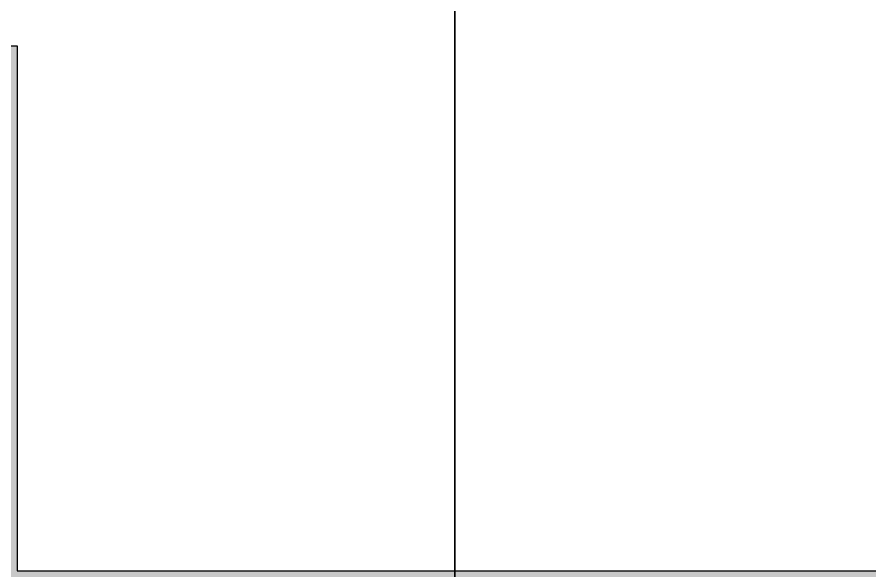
# Model space of a CAD drawing. Extents: x -442114 to -441356, y 420528 to 426243.
# Drawn here: x -441706.099 to -441701.228, y 423953.016 to 423956.181 of the extents above; entities that cross this region are included whole.
import ezdxf

# ---------------------------------------------------------------- set-up
doc = ezdxf.new("R2010")
doc.units = 0
doc.linetypes.add('DASHED2', pattern=[9.525, 6.35, -3.175])
doc.layers.add('GIZLI', color=8, linetype='DASHED2', lineweight=18)
doc.layers.add('GORUNEN', color=7, linetype='Continuous', lineweight=35)

# ---------------------------------------------------------------- blocks, each defined once
blk = doc.blocks.new('RFRFRFRFRFRUU')
at = {"true_color": 0xd19cc7}
h = blk.add_hatch(color=9, dxfattribs=at)
h.dxf.hatch_style = 1
h.paths.add_polyline_path([(-441691.6729, 423079.2063), (-441705.9729, 423079.2063), (-441705.9729, 423082.2063), (-441781.7148, 423082.2063), (-441781.7148, 423079.2063), (-441781.7148, 423069.4063), (-441705.9729, 423069.4063), (-441705.9729, 423072.4063), (-441691.6729, 423072.4063, 0.414214), (-441689.6729, 423074.4063), (-441689.6729, 423077.2063, 0.414214)])
for p, q in [((-441781.7148, 423082.2063), (-441705.9729, 423082.2063)), ((-441705.9729, 423082.2063), (-441705.9729, 423079.2063)), ((-441705.9729, 423079.2063), (-441691.6729, 423079.2063))]:
    blk.add_line(p, q)

msp = doc.modelspace()

# ---------------------------------------------------------------- linework, layer by layer
at = {"layer": 'GIZLI', "color": 3}
msp.add_lwpolyline([(-441703.5992, 423962.1161), (-441703.5992, 423939.6161)], dxfattribs=at)
at = {"layer": 'GORUNEN', "color": 3}
msp.add_lwpolyline([(-441703.5992, 423962.1161), (-441703.5992, 423939.6161)], dxfattribs=at)

# ---------------------------------------------------------------- block references
msp.add_blockref('RFRFRFRFRFRUU', (-0.1263, 873.8104))

doc.saveas('drawing.dxf')
